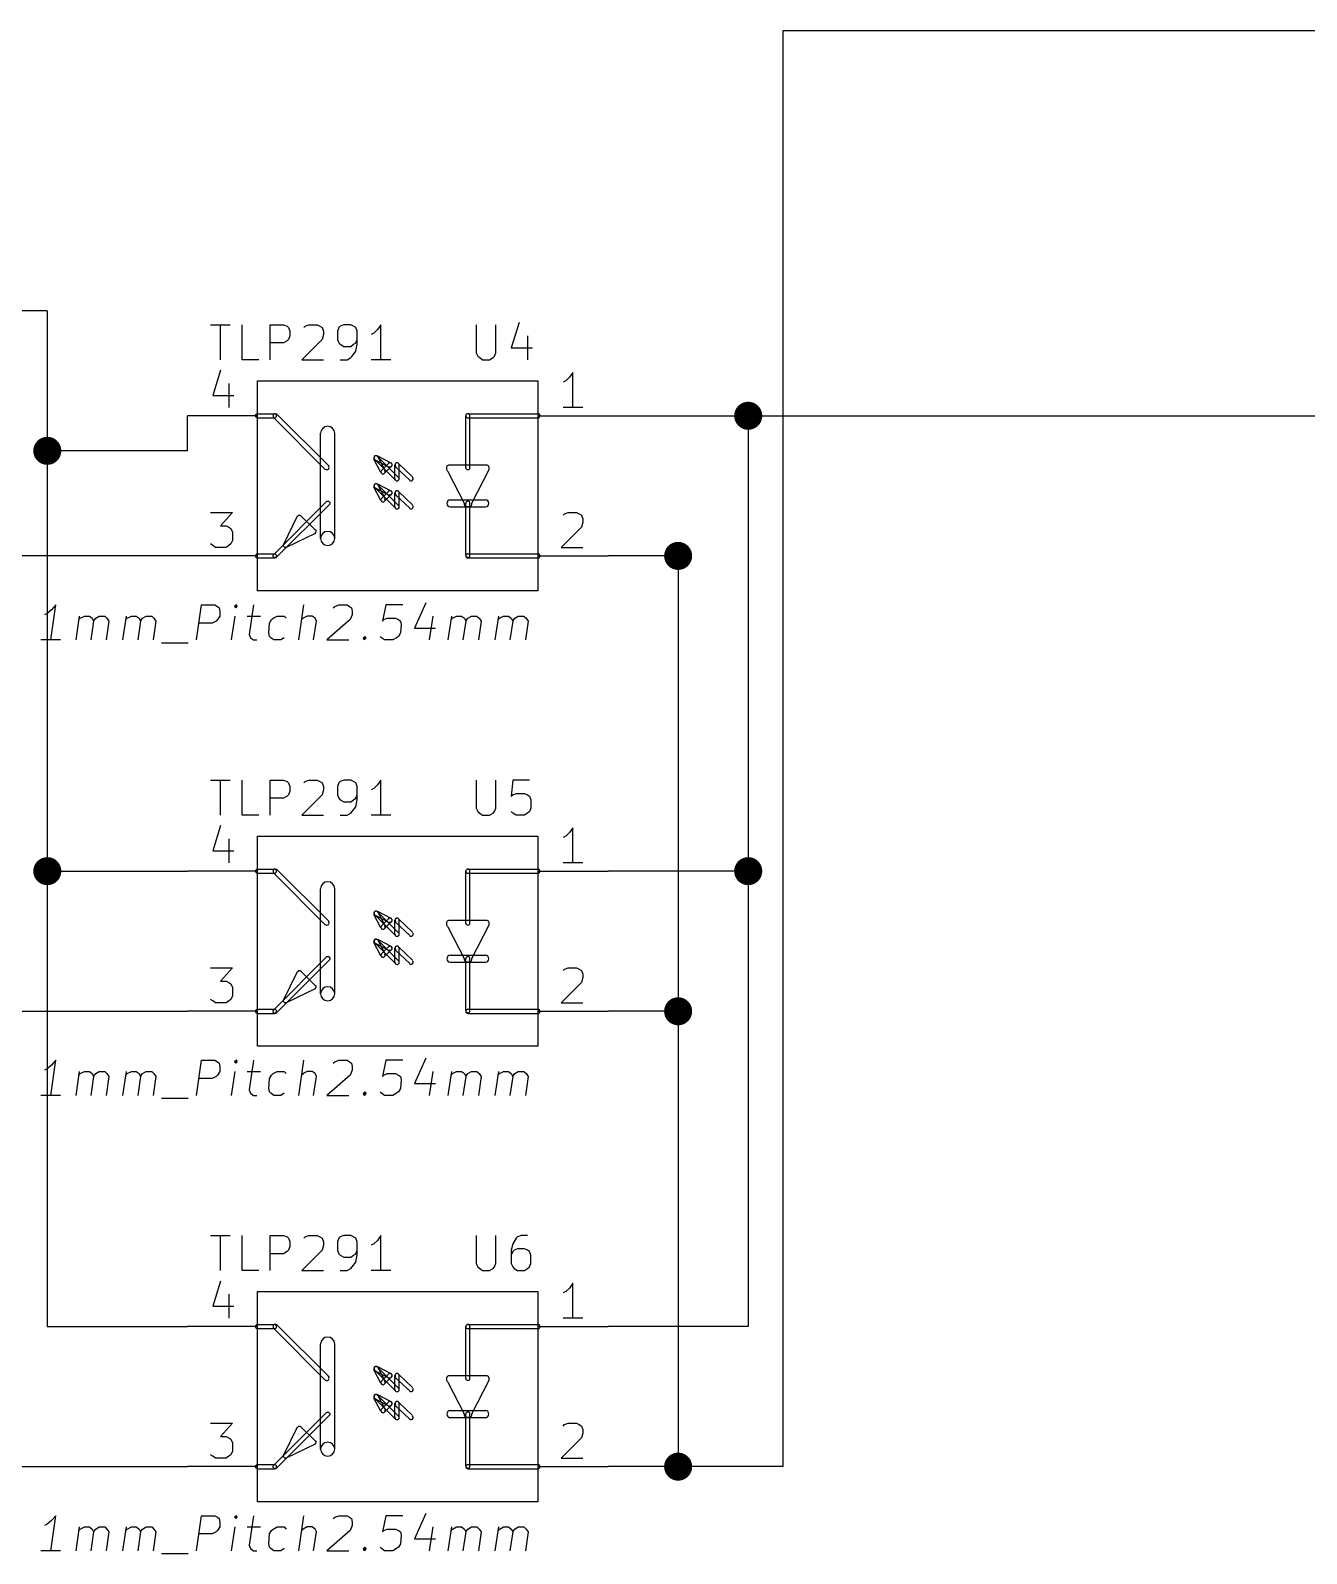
# Model space of a CAD drawing. Extents: x 10 to 287, y -200 to -10.
# Drawn here: x 102.3 to 148.5, y -144.1 to -88.9 of the extents above; entities that cross this region are included whole.
import ezdxf

# ---------------------------------------------------------------- set-up
doc = ezdxf.new("R2010")
doc.units = 0
doc.header["$MEASUREMENT"] = 0

msp = doc.modelspace()

# ---------------------------------------------------------------- linework, layer by layer
at = {"layer": 'Cyan 2'}
for p, q in [((108.788, -99.568), (109.499, -99.568)), ((109.144, -100.838), (109.144, -99.568)), ((109.931, -100.838), (109.931, -99.568)), ((110.947, -100.838), (110.947, -99.568)), ((110.947, -99.568), (111.43, -99.568)), ((111.43, -99.568), (111.557, -99.6188)), ((111.557, -99.6188), (111.608, -99.6696)), ((111.608, -99.6696), (111.658, -99.7966)), ((111.658, -99.7966), (111.658, -99.9744)), ((112.166, -99.6696), (112.217, -99.6188)), ((112.217, -99.6188), (112.344, -99.568)), ((112.344, -99.568), (112.649, -99.568)), ((112.649, -99.568), (112.751, -99.6188)), ((112.751, -99.6188), (112.827, -99.6696)), ((112.827, -99.6696), (112.878, -99.7966)), ((112.878, -99.9236), (112.827, -100.101)), ((112.878, -99.7966), (112.878, -99.9236)), ((113.436, -99.6696), (113.386, -99.7966)), ((113.386, -99.7966), (113.386, -100.101)), ((113.487, -99.6188), (113.436, -99.6696)), ((113.614, -99.568), (113.487, -99.6188)), ((113.868, -99.568), (113.614, -99.568)), ((113.97, -99.6188), (113.868, -99.568)), ((114.046, -99.6696), (113.97, -99.6188)), ((114.097, -99.7966), (114.046, -99.6696)), ((114.097, -100.279), (114.097, -99.7966)), ((114.706, -99.8728), (114.605, -99.9236)), ((114.833, -99.7458), (114.706, -99.8728)), ((114.96, -99.568), (114.833, -99.7458)), ((114.96, -100.838), (114.96, -99.568)), ((118.415, -99.568), (118.415, -100.584)), ((119.126, -100.584), (119.126, -99.568)), ((119.964, -99.4918), (119.685, -100.406)), ((111.43, -100.228), (110.947, -100.228)), ((111.557, -100.152), (111.43, -100.228)), ((111.608, -100.101), (111.557, -100.152)), ((111.658, -99.9744), (111.608, -100.101)), ((112.827, -100.101), (112.09, -100.838)), ((113.386, -100.101), (113.436, -100.228)), ((113.436, -100.228), (113.487, -100.279)), ((113.487, -100.279), (113.614, -100.355)), ((113.614, -100.355), (113.868, -100.355)), ((113.868, -100.355), (113.97, -100.279)), ((113.97, -100.279), (114.046, -100.228)), ((114.046, -100.228), (114.097, -100.101)), ((114.046, -100.533), (114.097, -100.279)), ((119.685, -100.406), (120.447, -100.406)), ((120.269, -99.9744), (120.269, -100.838)), ((110.541, -100.838), (109.931, -100.838)), ((112.09, -100.838), (112.878, -100.838)), ((113.487, -100.838), (113.741, -100.838)), ((113.741, -100.838), (113.868, -100.762)), ((113.868, -100.762), (113.919, -100.711)), ((113.919, -100.711), (114.046, -100.533)), ((115.316, -100.838), (114.605, -100.838)), ((118.415, -100.584), (118.466, -100.711)), ((118.466, -100.711), (118.542, -100.762)), ((118.542, -100.762), (118.643, -100.838)), ((118.643, -100.838), (118.897, -100.838)), ((118.897, -100.838), (119.024, -100.762)), ((119.024, -100.762), (119.075, -100.711)), ((119.075, -100.711), (119.126, -100.584)), ((108.788, -116.078), (109.499, -116.078)), ((109.144, -117.348), (109.144, -116.078)), ((109.931, -117.348), (109.931, -116.078)), ((110.947, -117.348), (110.947, -116.078)), ((110.947, -116.078), (111.43, -116.078)), ((111.43, -116.078), (111.557, -116.129)), ((111.557, -116.129), (111.608, -116.18)), ((111.608, -116.18), (111.658, -116.307)), ((111.658, -116.484), (111.608, -116.611)), ((111.658, -116.307), (111.658, -116.484)), ((112.166, -116.18), (112.217, -116.129)), ((112.217, -116.129), (112.344, -116.078)), ((112.344, -116.078), (112.649, -116.078)), ((112.649, -116.078), (112.751, -116.129)), ((112.751, -116.129), (112.827, -116.18)), ((112.827, -116.18), (112.878, -116.307)), ((112.878, -116.434), (112.827, -116.611)), ((112.878, -116.307), (112.878, -116.434)), ((113.436, -116.18), (113.386, -116.307)), ((113.386, -116.307), (113.386, -116.611)), ((113.487, -116.129), (113.436, -116.18)), ((113.614, -116.078), (113.487, -116.129)), ((113.868, -116.078), (113.614, -116.078)), ((113.97, -116.129), (113.868, -116.078)), ((114.046, -116.18), (113.97, -116.129)), ((114.097, -116.307), (114.046, -116.18)), ((114.097, -116.789), (114.097, -116.307)), ((114.706, -116.383), (114.605, -116.434)), ((114.833, -116.256), (114.706, -116.383)), ((114.96, -116.078), (114.833, -116.256)), ((114.96, -117.348), (114.96, -116.078)), ((118.415, -116.078), (118.415, -117.094)), ((119.126, -117.094), (119.126, -116.078)), ((119.736, -116.078), (119.685, -116.662)), ((120.345, -116.078), (119.736, -116.078)), ((111.43, -116.738), (110.947, -116.738)), ((111.557, -116.662), (111.43, -116.738)), ((111.608, -116.611), (111.557, -116.662)), ((112.827, -116.611), (112.09, -117.348)), ((113.386, -116.611), (113.436, -116.738)), ((113.436, -116.738), (113.487, -116.789)), ((113.487, -116.789), (113.614, -116.865)), ((113.614, -116.865), (113.868, -116.865)), ((113.868, -116.865), (113.97, -116.789)), ((113.919, -117.221), (114.046, -117.043)), ((113.97, -116.789), (114.046, -116.738)), ((114.046, -116.738), (114.097, -116.611)), ((114.046, -117.043), (114.097, -116.789)), ((119.685, -116.662), (119.736, -116.611)), ((119.736, -116.611), (119.863, -116.561)), ((119.863, -116.561), (120.167, -116.561)), ((120.167, -116.561), (120.269, -116.611)), ((120.269, -116.611), (120.345, -116.662)), ((120.345, -116.662), (120.396, -116.789)), ((120.396, -116.789), (120.396, -117.094)), ((110.541, -117.348), (109.931, -117.348)), ((112.09, -117.348), (112.878, -117.348)), ((113.487, -117.348), (113.741, -117.348)), ((113.741, -117.348), (113.868, -117.272)), ((113.868, -117.272), (113.919, -117.221)), ((115.316, -117.348), (114.605, -117.348)), ((118.415, -117.094), (118.466, -117.221)), ((118.466, -117.221), (118.542, -117.272)), ((118.542, -117.272), (118.643, -117.348)), ((118.643, -117.348), (118.897, -117.348)), ((118.897, -117.348), (119.024, -117.272)), ((119.024, -117.272), (119.075, -117.221)), ((119.075, -117.221), (119.126, -117.094)), ((119.736, -117.272), (119.685, -117.221)), ((119.863, -117.348), (119.736, -117.272)), ((120.167, -117.348), (119.863, -117.348)), ((120.269, -117.272), (120.167, -117.348)), ((120.345, -117.221), (120.269, -117.272)), ((120.396, -117.094), (120.345, -117.221)), ((108.788, -132.588), (109.499, -132.588)), ((109.144, -133.858), (109.144, -132.588)), ((109.931, -133.858), (109.931, -132.588)), ((110.947, -133.858), (110.947, -132.588)), ((110.947, -132.588), (111.43, -132.588)), ((111.43, -132.588), (111.557, -132.639)), ((111.557, -132.639), (111.608, -132.69)), ((111.608, -132.69), (111.658, -132.817)), ((111.658, -132.994), (111.608, -133.121)), ((111.658, -132.817), (111.658, -132.994)), ((112.166, -132.69), (112.217, -132.639)), ((112.217, -132.639), (112.344, -132.588)), ((112.344, -132.588), (112.649, -132.588)), ((112.649, -132.588), (112.751, -132.639)), ((112.751, -132.639), (112.827, -132.69)), ((112.827, -132.69), (112.878, -132.817)), ((112.878, -132.944), (112.827, -133.121)), ((112.878, -132.817), (112.878, -132.944)), ((113.436, -132.69), (113.386, -132.817)), ((113.386, -132.817), (113.386, -133.121)), ((113.487, -132.639), (113.436, -132.69)), ((113.614, -132.588), (113.487, -132.639)), ((113.868, -132.588), (113.614, -132.588)), ((113.97, -132.639), (113.868, -132.588)), ((114.046, -132.69), (113.97, -132.639)), ((114.097, -132.817), (114.046, -132.69)), ((114.097, -133.299), (114.097, -132.817)), ((114.706, -132.893), (114.605, -132.944)), ((114.833, -132.766), (114.706, -132.893)), ((114.96, -132.588), (114.833, -132.766)), ((114.96, -133.858), (114.96, -132.588)), ((118.415, -132.588), (118.415, -133.604)), ((119.126, -133.604), (119.126, -132.588)), ((119.736, -132.893), (119.685, -133.121)), ((119.863, -132.69), (119.736, -132.893)), ((119.913, -133.071), (119.786, -133.121)), ((119.913, -132.639), (119.863, -132.69)), ((120.04, -132.588), (119.913, -132.639)), ((120.167, -133.071), (119.913, -133.071)), ((120.269, -132.588), (120.04, -132.588)), ((120.269, -133.121), (120.167, -133.071)), ((111.43, -133.248), (110.947, -133.248)), ((111.557, -133.172), (111.43, -133.248)), ((111.608, -133.121), (111.557, -133.172)), ((112.827, -133.121), (112.09, -133.858)), ((113.386, -133.121), (113.436, -133.248)), ((113.436, -133.248), (113.487, -133.299)), ((113.487, -133.299), (113.614, -133.375)), ((113.614, -133.375), (113.868, -133.375)), ((113.868, -133.375), (113.97, -133.299)), ((113.919, -133.731), (114.046, -133.553)), ((113.97, -133.299), (114.046, -133.248)), ((114.046, -133.248), (114.097, -133.121)), ((114.046, -133.553), (114.097, -133.299)), ((118.415, -133.604), (118.466, -133.731)), ((119.075, -133.731), (119.126, -133.604)), ((119.685, -133.121), (119.685, -133.604)), ((119.736, -133.172), (119.685, -133.299)), ((119.685, -133.604), (119.736, -133.731)), ((119.786, -133.121), (119.736, -133.172)), ((120.345, -133.172), (120.269, -133.121)), ((120.396, -133.299), (120.345, -133.172)), ((120.345, -133.731), (120.396, -133.604)), ((120.396, -133.604), (120.396, -133.299)), ((110.541, -133.858), (109.931, -133.858)), ((112.09, -133.858), (112.878, -133.858)), ((113.487, -133.858), (113.741, -133.858)), ((113.741, -133.858), (113.868, -133.782)), ((113.868, -133.782), (113.919, -133.731)), ((115.316, -133.858), (114.605, -133.858)), ((118.466, -133.731), (118.542, -133.782)), ((118.542, -133.782), (118.643, -133.858)), ((118.643, -133.858), (118.897, -133.858)), ((118.897, -133.858), (119.024, -133.782)), ((119.024, -133.782), (119.075, -133.731)), ((119.736, -133.731), (119.786, -133.782)), ((119.786, -133.782), (119.913, -133.858)), ((119.913, -133.858), (120.167, -133.858)), ((120.167, -133.858), (120.269, -133.782)), ((120.269, -133.782), (120.345, -133.731))]:
    msp.add_line(p, q, dxfattribs=at)
at = {"layer": 'Green 2'}
for p, q in [((129.54, -140.97), (129.54, -88.9)), ((129.54, -88.9), (176.53, -88.9)), ((102.87, -99.06), (99.06, -99.06)), ((102.87, -99.06), (102.87, -135.89)), ((107.95, -104.14), (107.95, -102.87)), ((123.19, -102.87), (187.96, -102.87)), ((128.27, -102.87), (128.27, -135.89)), ((107.95, -104.14), (102.87, -104.14)), ((107.95, -107.95), (46.99, -107.95)), ((125.73, -107.95), (123.19, -107.95)), ((125.73, -107.95), (125.73, -140.97)), ((102.87, -119.38), (107.95, -119.38)), ((128.27, -119.38), (123.19, -119.38)), ((78.74, -124.46), (107.95, -124.46)), ((125.73, -124.46), (123.19, -124.46)), ((102.87, -135.89), (107.95, -135.89)), ((128.27, -135.89), (123.19, -135.89)), ((78.74, -140.97), (107.95, -140.97)), ((129.54, -140.97), (123.19, -140.97))]:
    msp.add_line(p, q, dxfattribs=at)
at = {"layer": 'Green 2', "const_width": 0.508}
for points in [[(128.016, -102.87, 1), (128.524, -102.87, 1)], [(102.616, -104.14, 1), (103.124, -104.14, 1)], [(125.476, -107.95, 1), (125.984, -107.95, 1)], [(102.616, -119.38, 1), (103.124, -119.38, 1)], [(128.016, -119.38, 1), (128.524, -119.38, 1)], [(125.476, -124.46, 1), (125.984, -124.46, 1)], [(125.476, -140.97, 1), (125.984, -140.97, 1)]]:
    msp.add_lwpolyline(points, format="xyb", close=True, dxfattribs=at)
at = {"layer": 'L.Yellow'}
for p, q in [((110.49, -109.22), (110.49, -101.6)), ((110.49, -101.6), (120.65, -101.6)), ((120.65, -101.6), (120.65, -109.22)), ((120.65, -109.22), (110.49, -109.22)), ((110.49, -125.73), (110.49, -118.11)), ((110.49, -118.11), (120.65, -118.11)), ((120.65, -118.11), (120.65, -125.73)), ((120.65, -125.73), (110.49, -125.73)), ((110.49, -142.24), (110.49, -134.62)), ((110.49, -134.62), (120.65, -134.62)), ((120.65, -134.62), (120.65, -142.24)), ((120.65, -142.24), (110.49, -142.24))]:
    msp.add_line(p, q, dxfattribs=at)
at = {"layer": 'Magenta 2'}
for p, q in [((102.997, -110.998), (103.175, -109.728)), ((103.175, -109.728), (103.022, -109.906)), ((108.28, -110.998), (108.458, -109.728)), ((108.458, -109.728), (108.941, -109.728)), ((108.941, -109.728), (109.042, -109.779)), ((109.042, -109.779), (109.093, -109.83)), ((109.093, -109.83), (109.118, -109.957)), ((109.728, -109.728), (109.652, -109.779)), ((109.652, -109.779), (109.703, -109.83)), ((109.728, -109.728), (109.703, -109.83)), ((109.703, -109.83), (109.753, -109.779)), ((109.753, -109.779), (109.728, -109.728)), ((110.338, -109.728), (110.185, -110.795)), ((111.989, -110.998), (112.166, -109.728)), ((113.233, -109.83), (113.284, -109.779)), ((113.284, -109.779), (113.436, -109.728)), ((113.436, -109.728), (113.741, -109.728)), ((113.741, -109.728), (113.817, -109.779)), ((113.817, -109.779), (113.894, -109.83)), ((113.894, -109.83), (113.919, -109.957)), ((115.138, -109.728), (115.011, -110.312)), ((115.748, -109.728), (115.138, -109.728)), ((116.586, -109.652), (116.18, -110.566)), ((102.87, -110.033), (102.768, -110.084)), ((103.022, -109.906), (102.87, -110.033)), ((103.911, -110.998), (104.038, -110.134)), ((104.013, -110.261), (104.064, -110.211)), ((104.064, -110.211), (104.216, -110.134)), ((104.216, -110.134), (104.394, -110.134)), ((104.394, -110.134), (104.496, -110.211)), ((104.546, -110.312), (104.445, -110.998)), ((104.496, -110.211), (104.546, -110.312)), ((104.546, -110.312), (104.623, -110.211)), ((104.623, -110.211), (104.75, -110.134)), ((104.75, -110.134), (104.953, -110.134)), ((104.953, -110.134), (105.029, -110.211)), ((105.105, -110.312), (105.004, -110.998)), ((105.029, -110.211), (105.105, -110.312)), ((105.613, -110.998), (105.74, -110.134)), ((105.715, -110.261), (105.766, -110.211)), ((105.766, -110.211), (105.918, -110.134)), ((105.918, -110.134), (106.096, -110.134)), ((106.096, -110.134), (106.197, -110.211)), ((106.248, -110.312), (106.147, -110.998)), ((106.197, -110.211), (106.248, -110.312)), ((106.248, -110.312), (106.324, -110.211)), ((106.324, -110.211), (106.451, -110.134)), ((106.451, -110.134), (106.655, -110.134)), ((106.655, -110.134), (106.731, -110.211)), ((106.807, -110.312), (106.705, -110.998)), ((106.731, -110.211), (106.807, -110.312)), ((108.839, -110.388), (108.356, -110.388)), ((108.991, -110.312), (108.839, -110.388)), ((109.042, -110.261), (108.991, -110.312)), ((109.118, -110.134), (109.042, -110.261)), ((109.118, -109.957), (109.118, -110.134)), ((109.55, -110.998), (109.677, -110.134)), ((110.109, -110.134), (110.592, -110.134)), ((110.896, -110.744), (110.922, -110.388)), ((110.922, -110.388), (110.998, -110.261)), ((110.998, -110.261), (111.049, -110.211)), ((111.049, -110.211), (111.201, -110.134)), ((111.201, -110.134), (111.455, -110.134)), ((111.455, -110.134), (111.531, -110.211)), ((112.141, -110.211), (112.09, -110.261)), ((112.293, -110.134), (112.141, -110.211)), ((112.471, -110.134), (112.293, -110.134)), ((112.573, -110.211), (112.471, -110.134)), ((112.522, -110.998), (112.624, -110.312)), ((112.624, -110.312), (112.573, -110.211)), ((113.843, -110.261), (113.005, -110.998)), ((113.919, -110.084), (113.843, -110.261)), ((113.919, -109.957), (113.919, -110.084)), ((115.011, -110.312), (115.062, -110.261)), ((115.062, -110.261), (115.189, -110.211)), ((115.189, -110.211), (115.494, -110.211)), ((115.494, -110.211), (115.595, -110.261)), ((115.595, -110.261), (115.672, -110.312)), ((115.672, -110.312), (115.697, -110.439)), ((115.697, -110.439), (115.672, -110.744)), ((116.84, -110.134), (116.713, -110.998)), ((117.399, -110.998), (117.526, -110.134)), ((117.5, -110.261), (117.551, -110.211)), ((117.551, -110.211), (117.704, -110.134)), ((117.704, -110.134), (117.881, -110.134)), ((117.881, -110.134), (117.983, -110.211)), ((118.034, -110.312), (117.932, -110.998)), ((117.983, -110.211), (118.034, -110.312)), ((118.034, -110.312), (118.11, -110.211)), ((118.11, -110.211), (118.237, -110.134)), ((118.237, -110.134), (118.44, -110.134)), ((118.44, -110.134), (118.516, -110.211)), ((118.593, -110.312), (118.491, -110.998)), ((118.516, -110.211), (118.593, -110.312)), ((119.101, -110.998), (119.228, -110.134)), ((119.202, -110.261), (119.253, -110.211)), ((119.253, -110.211), (119.405, -110.134)), ((119.405, -110.134), (119.583, -110.134)), ((119.583, -110.134), (119.685, -110.211)), ((119.736, -110.312), (119.634, -110.998)), ((119.685, -110.211), (119.736, -110.312)), ((119.736, -110.312), (119.812, -110.211)), ((119.812, -110.211), (119.939, -110.134)), ((119.939, -110.134), (120.142, -110.134)), ((120.142, -110.134), (120.218, -110.211)), ((120.294, -110.312), (120.193, -110.998)), ((120.218, -110.211), (120.294, -110.312)), ((110.185, -110.795), (110.236, -110.922)), ((110.236, -110.922), (110.338, -110.998)), ((110.922, -110.871), (110.896, -110.744)), ((110.973, -110.922), (110.922, -110.871)), ((111.074, -110.998), (110.973, -110.922)), ((111.455, -110.922), (111.328, -110.998)), ((114.325, -110.922), (114.376, -110.871)), ((114.351, -110.998), (114.325, -110.922)), ((114.376, -110.871), (114.351, -110.998)), ((114.427, -110.922), (114.351, -110.998)), ((114.376, -110.871), (114.427, -110.922)), ((114.986, -110.922), (114.935, -110.871)), ((115.087, -110.998), (114.986, -110.922)), ((115.519, -110.922), (115.392, -110.998)), ((115.595, -110.871), (115.519, -110.922)), ((115.672, -110.744), (115.595, -110.871)), ((116.18, -110.566), (116.942, -110.566)), ((103.353, -110.998), (102.641, -110.998)), ((107.01, -111.1), (107.975, -111.1)), ((110.338, -110.998), (110.465, -110.998)), ((111.328, -110.998), (111.074, -110.998)), ((113.005, -110.998), (113.792, -110.998)), ((115.392, -110.998), (115.087, -110.998)), ((103.022, -126.416), (102.87, -126.543)), ((102.997, -127.508), (103.175, -126.238)), ((103.175, -126.238), (103.022, -126.416)), ((108.28, -127.508), (108.458, -126.238)), ((108.458, -126.238), (108.941, -126.238)), ((108.941, -126.238), (109.042, -126.289)), ((109.042, -126.289), (109.093, -126.34)), ((109.093, -126.34), (109.118, -126.467)), ((109.728, -126.238), (109.652, -126.289)), ((109.652, -126.289), (109.703, -126.34)), ((109.728, -126.238), (109.703, -126.34)), ((109.703, -126.34), (109.753, -126.289)), ((109.753, -126.289), (109.728, -126.238)), ((110.338, -126.238), (110.185, -127.305)), ((111.989, -127.508), (112.166, -126.238)), ((113.233, -126.34), (113.284, -126.289)), ((113.284, -126.289), (113.436, -126.238)), ((113.436, -126.238), (113.741, -126.238)), ((113.741, -126.238), (113.817, -126.289)), ((113.817, -126.289), (113.894, -126.34)), ((113.894, -126.34), (113.919, -126.467)), ((115.138, -126.238), (115.011, -126.822)), ((115.748, -126.238), (115.138, -126.238)), ((116.586, -126.162), (116.18, -127.076)), ((102.87, -126.543), (102.768, -126.594)), ((103.911, -127.508), (104.038, -126.644)), ((104.013, -126.771), (104.064, -126.721)), ((104.064, -126.721), (104.216, -126.644)), ((104.216, -126.644), (104.394, -126.644)), ((104.394, -126.644), (104.496, -126.721)), ((104.546, -126.822), (104.445, -127.508)), ((104.496, -126.721), (104.546, -126.822)), ((104.546, -126.822), (104.623, -126.721)), ((104.623, -126.721), (104.75, -126.644)), ((104.75, -126.644), (104.953, -126.644)), ((104.953, -126.644), (105.029, -126.721)), ((105.105, -126.822), (105.004, -127.508)), ((105.029, -126.721), (105.105, -126.822)), ((105.613, -127.508), (105.74, -126.644)), ((105.715, -126.771), (105.766, -126.721)), ((105.766, -126.721), (105.918, -126.644)), ((105.918, -126.644), (106.096, -126.644)), ((106.096, -126.644), (106.197, -126.721)), ((106.248, -126.822), (106.147, -127.508)), ((106.197, -126.721), (106.248, -126.822)), ((106.248, -126.822), (106.324, -126.721)), ((106.324, -126.721), (106.451, -126.644)), ((106.451, -126.644), (106.655, -126.644)), ((106.655, -126.644), (106.731, -126.721)), ((106.807, -126.822), (106.705, -127.508)), ((106.731, -126.721), (106.807, -126.822)), ((108.839, -126.898), (108.356, -126.898)), ((108.991, -126.822), (108.839, -126.898)), ((109.042, -126.771), (108.991, -126.822)), ((109.118, -126.644), (109.042, -126.771)), ((109.118, -126.467), (109.118, -126.644)), ((109.55, -127.508), (109.677, -126.644)), ((110.109, -126.644), (110.592, -126.644)), ((110.896, -127.254), (110.922, -126.898)), ((110.922, -126.898), (110.998, -126.771)), ((110.998, -126.771), (111.049, -126.721)), ((111.049, -126.721), (111.201, -126.644)), ((111.201, -126.644), (111.455, -126.644)), ((111.455, -126.644), (111.531, -126.721)), ((112.141, -126.721), (112.09, -126.771)), ((112.293, -126.644), (112.141, -126.721)), ((112.471, -126.644), (112.293, -126.644)), ((112.573, -126.721), (112.471, -126.644)), ((112.522, -127.508), (112.624, -126.822)), ((112.624, -126.822), (112.573, -126.721)), ((113.843, -126.771), (113.005, -127.508)), ((113.919, -126.594), (113.843, -126.771)), ((113.919, -126.467), (113.919, -126.594)), ((115.011, -126.822), (115.062, -126.771)), ((115.062, -126.771), (115.189, -126.721)), ((115.189, -126.721), (115.494, -126.721)), ((115.494, -126.721), (115.595, -126.771)), ((115.595, -126.771), (115.672, -126.822)), ((115.672, -126.822), (115.697, -126.949)), ((115.697, -126.949), (115.672, -127.254)), ((116.84, -126.644), (116.713, -127.508)), ((117.399, -127.508), (117.526, -126.644)), ((117.5, -126.771), (117.551, -126.721)), ((117.551, -126.721), (117.704, -126.644)), ((117.704, -126.644), (117.881, -126.644)), ((117.881, -126.644), (117.983, -126.721)), ((118.034, -126.822), (117.932, -127.508)), ((117.983, -126.721), (118.034, -126.822)), ((118.034, -126.822), (118.11, -126.721)), ((118.11, -126.721), (118.237, -126.644)), ((118.237, -126.644), (118.44, -126.644)), ((118.44, -126.644), (118.516, -126.721)), ((118.593, -126.822), (118.491, -127.508)), ((118.516, -126.721), (118.593, -126.822)), ((119.101, -127.508), (119.228, -126.644)), ((119.202, -126.771), (119.253, -126.721)), ((119.253, -126.721), (119.405, -126.644)), ((119.405, -126.644), (119.583, -126.644)), ((119.583, -126.644), (119.685, -126.721)), ((119.736, -126.822), (119.634, -127.508)), ((119.685, -126.721), (119.736, -126.822)), ((119.736, -126.822), (119.812, -126.721)), ((119.812, -126.721), (119.939, -126.644)), ((119.939, -126.644), (120.142, -126.644)), ((120.142, -126.644), (120.218, -126.721)), ((120.294, -126.822), (120.193, -127.508)), ((120.218, -126.721), (120.294, -126.822)), ((103.353, -127.508), (102.641, -127.508)), ((110.185, -127.305), (110.236, -127.432)), ((110.236, -127.432), (110.338, -127.508)), ((110.338, -127.508), (110.465, -127.508)), ((110.922, -127.381), (110.896, -127.254)), ((110.973, -127.432), (110.922, -127.381)), ((111.074, -127.508), (110.973, -127.432)), ((111.328, -127.508), (111.074, -127.508)), ((111.455, -127.432), (111.328, -127.508)), ((113.005, -127.508), (113.792, -127.508)), ((114.325, -127.432), (114.376, -127.381)), ((114.351, -127.508), (114.325, -127.432)), ((114.376, -127.381), (114.351, -127.508)), ((114.427, -127.432), (114.351, -127.508)), ((114.376, -127.381), (114.427, -127.432)), ((114.986, -127.432), (114.935, -127.381)), ((115.087, -127.508), (114.986, -127.432)), ((115.392, -127.508), (115.087, -127.508)), ((115.519, -127.432), (115.392, -127.508)), ((115.595, -127.381), (115.519, -127.432)), ((115.672, -127.254), (115.595, -127.381)), ((116.18, -127.076), (116.942, -127.076)), ((107.01, -127.61), (107.975, -127.61)), ((103.022, -142.926), (102.87, -143.053)), ((102.997, -144.018), (103.175, -142.748)), ((103.175, -142.748), (103.022, -142.926)), ((108.28, -144.018), (108.458, -142.748)), ((108.458, -142.748), (108.941, -142.748)), ((108.941, -142.748), (109.042, -142.799)), ((109.042, -142.799), (109.093, -142.85)), ((109.093, -142.85), (109.118, -142.977)), ((109.118, -142.977), (109.118, -143.154)), ((109.728, -142.748), (109.652, -142.799)), ((109.652, -142.799), (109.703, -142.85)), ((109.728, -142.748), (109.703, -142.85)), ((109.703, -142.85), (109.753, -142.799)), ((109.753, -142.799), (109.728, -142.748)), ((110.338, -142.748), (110.185, -143.815)), ((111.989, -144.018), (112.166, -142.748)), ((113.233, -142.85), (113.284, -142.799)), ((113.284, -142.799), (113.436, -142.748)), ((113.436, -142.748), (113.741, -142.748)), ((113.741, -142.748), (113.817, -142.799)), ((113.817, -142.799), (113.894, -142.85)), ((113.894, -142.85), (113.919, -142.977)), ((113.919, -142.977), (113.919, -143.104)), ((115.138, -142.748), (115.011, -143.332)), ((115.748, -142.748), (115.138, -142.748)), ((116.586, -142.672), (116.18, -143.586)), ((102.87, -143.053), (102.768, -143.104)), ((103.911, -144.018), (104.038, -143.154)), ((104.013, -143.281), (104.064, -143.231)), ((104.064, -143.231), (104.216, -143.154)), ((104.216, -143.154), (104.394, -143.154)), ((104.394, -143.154), (104.496, -143.231)), ((104.546, -143.332), (104.445, -144.018)), ((104.496, -143.231), (104.546, -143.332)), ((104.546, -143.332), (104.623, -143.231)), ((104.623, -143.231), (104.75, -143.154)), ((104.75, -143.154), (104.953, -143.154)), ((104.953, -143.154), (105.029, -143.231)), ((105.105, -143.332), (105.004, -144.018)), ((105.029, -143.231), (105.105, -143.332)), ((105.613, -144.018), (105.74, -143.154)), ((105.715, -143.281), (105.766, -143.231)), ((105.766, -143.231), (105.918, -143.154)), ((105.918, -143.154), (106.096, -143.154)), ((106.096, -143.154), (106.197, -143.231)), ((106.248, -143.332), (106.147, -144.018)), ((106.197, -143.231), (106.248, -143.332)), ((106.248, -143.332), (106.324, -143.231)), ((106.324, -143.231), (106.451, -143.154)), ((106.451, -143.154), (106.655, -143.154)), ((106.655, -143.154), (106.731, -143.231)), ((106.807, -143.332), (106.705, -144.018)), ((106.731, -143.231), (106.807, -143.332)), ((108.839, -143.408), (108.356, -143.408)), ((108.991, -143.332), (108.839, -143.408)), ((109.042, -143.281), (108.991, -143.332)), ((109.118, -143.154), (109.042, -143.281)), ((109.55, -144.018), (109.677, -143.154)), ((110.109, -143.154), (110.592, -143.154)), ((110.896, -143.764), (110.922, -143.408)), ((110.922, -143.408), (110.998, -143.281)), ((110.998, -143.281), (111.049, -143.231)), ((111.049, -143.231), (111.201, -143.154)), ((111.201, -143.154), (111.455, -143.154)), ((111.455, -143.154), (111.531, -143.231)), ((112.141, -143.231), (112.09, -143.281)), ((112.293, -143.154), (112.141, -143.231)), ((112.471, -143.154), (112.293, -143.154)), ((112.573, -143.231), (112.471, -143.154)), ((112.522, -144.018), (112.624, -143.332)), ((112.624, -143.332), (112.573, -143.231)), ((113.843, -143.281), (113.005, -144.018)), ((113.919, -143.104), (113.843, -143.281)), ((115.011, -143.332), (115.062, -143.281)), ((115.062, -143.281), (115.189, -143.231)), ((115.189, -143.231), (115.494, -143.231)), ((115.494, -143.231), (115.595, -143.281)), ((115.595, -143.281), (115.672, -143.332)), ((115.672, -143.332), (115.697, -143.459)), ((115.697, -143.459), (115.672, -143.764)), ((116.84, -143.154), (116.713, -144.018)), ((117.399, -144.018), (117.526, -143.154)), ((117.5, -143.281), (117.551, -143.231)), ((117.551, -143.231), (117.704, -143.154)), ((117.704, -143.154), (117.881, -143.154)), ((117.881, -143.154), (117.983, -143.231)), ((118.034, -143.332), (117.932, -144.018)), ((117.983, -143.231), (118.034, -143.332)), ((118.034, -143.332), (118.11, -143.231)), ((118.11, -143.231), (118.237, -143.154)), ((118.237, -143.154), (118.44, -143.154)), ((118.44, -143.154), (118.516, -143.231)), ((118.593, -143.332), (118.491, -144.018)), ((118.516, -143.231), (118.593, -143.332)), ((119.101, -144.018), (119.228, -143.154)), ((119.202, -143.281), (119.253, -143.231)), ((119.253, -143.231), (119.405, -143.154)), ((119.405, -143.154), (119.583, -143.154)), ((119.583, -143.154), (119.685, -143.231)), ((119.736, -143.332), (119.634, -144.018)), ((119.685, -143.231), (119.736, -143.332)), ((119.736, -143.332), (119.812, -143.231)), ((119.812, -143.231), (119.939, -143.154)), ((119.939, -143.154), (120.142, -143.154)), ((120.142, -143.154), (120.218, -143.231)), ((120.294, -143.332), (120.193, -144.018)), ((120.218, -143.231), (120.294, -143.332)), ((103.353, -144.018), (102.641, -144.018)), ((107.01, -144.12), (107.975, -144.12)), ((110.185, -143.815), (110.236, -143.942)), ((110.236, -143.942), (110.338, -144.018)), ((110.338, -144.018), (110.465, -144.018)), ((110.922, -143.891), (110.896, -143.764)), ((110.973, -143.942), (110.922, -143.891)), ((111.074, -144.018), (110.973, -143.942)), ((111.328, -144.018), (111.074, -144.018)), ((111.455, -143.942), (111.328, -144.018)), ((113.005, -144.018), (113.792, -144.018)), ((114.325, -143.942), (114.376, -143.891)), ((114.351, -144.018), (114.325, -143.942)), ((114.376, -143.891), (114.351, -144.018)), ((114.427, -143.942), (114.351, -144.018)), ((114.376, -143.891), (114.427, -143.942)), ((114.986, -143.942), (114.935, -143.891)), ((115.087, -144.018), (114.986, -143.942)), ((115.392, -144.018), (115.087, -144.018)), ((115.519, -143.942), (115.392, -144.018)), ((115.595, -143.891), (115.519, -143.942)), ((115.672, -143.764), (115.595, -143.891)), ((116.18, -143.586), (116.942, -143.586))]:
    msp.add_line(p, q, dxfattribs=at)
at = {"layer": 'Red 2'}
for p, q in [((109.144, -101.219), (108.864, -102.133)), ((110.49, -109.22), (110.49, -101.6)), ((110.49, -101.6), (120.65, -101.6)), ((120.65, -101.6), (120.65, -109.22)), ((121.666, -101.6), (121.564, -101.651)), ((121.793, -101.473), (121.666, -101.6)), ((121.92, -101.295), (121.793, -101.473)), ((121.92, -102.565), (121.92, -101.295)), ((108.864, -102.133), (109.626, -102.133)), ((109.449, -101.702), (109.449, -102.565)), ((122.276, -102.565), (121.564, -102.565)), ((110.49, -102.87), (107.95, -102.87)), ((110.49, -102.794), (111.1, -102.794)), ((110.49, -102.946), (111.1, -102.946)), ((112.954, -104.826), (111.049, -102.921)), ((113.081, -104.699), (111.176, -102.794)), ((118.034, -104.75), (118.034, -102.87)), ((118.11, -102.794), (120.65, -102.794)), ((118.11, -102.946), (120.65, -102.946)), ((118.186, -104.75), (118.186, -102.87)), ((120.65, -102.87), (123.19, -102.87)), ((112.776, -107.315), (112.776, -103.505)), ((113.284, -107.315), (113.284, -103.505)), ((114.833, -104.318), (115.316, -104.572)), ((115.595, -105.105), (114.833, -104.343)), ((114.96, -104.927), (114.706, -104.445)), ((115.494, -105.207), (114.732, -104.445)), ((114.757, -104.47), (115.24, -104.724)), ((115.113, -104.851), (114.859, -104.369)), ((115.24, -104.597), (114.986, -104.851)), ((115.341, -104.699), (115.087, -104.953)), ((115.468, -105.156), (115.468, -104.648)), ((116.002, -105.207), (115.494, -104.724)), ((116.103, -105.08), (115.595, -104.597)), ((115.621, -105.156), (115.621, -104.648)), ((117.348, -104.724), (117.373, -104.673)), ((117.348, -104.826), (117.348, -104.724)), ((117.373, -104.877), (117.348, -104.826)), ((117.373, -104.673), (117.424, -104.648)), ((117.399, -104.902), (117.373, -104.877)), ((117.983, -106.045), (117.399, -104.902)), ((117.424, -104.648), (118.796, -104.648)), ((118.872, -104.826), (118.237, -106.045)), ((118.796, -104.648), (118.847, -104.673)), ((118.847, -104.673), (118.872, -104.724)), ((118.872, -104.724), (118.872, -104.826)), ((114.96, -105.943), (114.706, -105.461)), ((115.494, -106.223), (114.732, -105.461)), ((114.833, -105.334), (115.316, -105.588)), ((115.595, -106.121), (114.833, -105.359)), ((115.113, -105.867), (114.859, -105.385)), ((111.049, -107.925), (113.005, -105.969)), ((113.005, -105.969), (113.055, -105.969)), ((113.055, -105.969), (113.106, -106.02)), ((113.106, -106.02), (113.106, -106.07)), ((114.757, -105.486), (115.24, -105.74)), ((115.24, -105.613), (114.986, -105.867)), ((115.341, -105.715), (115.087, -105.969)), ((115.468, -106.172), (115.468, -105.664)), ((116.002, -106.223), (115.494, -105.74)), ((116.103, -106.096), (115.595, -105.613)), ((115.621, -106.172), (115.621, -105.664)), ((117.475, -105.918), (118.745, -105.918)), ((108.788, -106.375), (109.576, -106.375)), ((109.576, -106.375), (109.144, -106.858)), ((113.106, -106.07), (111.15, -108.026)), ((111.43, -107.544), (111.938, -106.502)), ((111.938, -106.502), (111.963, -106.502)), ((111.963, -106.502), (111.989, -106.477)), ((111.989, -106.477), (112.039, -106.477)), ((112.039, -106.477), (112.573, -107.01)), ((117.475, -106.172), (118.745, -106.172)), ((117.983, -106.096), (117.983, -106.045)), ((118.008, -106.147), (117.983, -106.096)), ((118.059, -106.172), (118.008, -106.147)), ((118.034, -107.925), (118.034, -106.045)), ((118.161, -106.172), (118.059, -106.172)), ((118.212, -106.147), (118.161, -106.172)), ((118.186, -107.925), (118.186, -106.045)), ((118.237, -106.096), (118.212, -106.147)), ((118.237, -106.045), (118.237, -106.096)), ((121.564, -106.477), (121.615, -106.426)), ((121.615, -106.426), (121.742, -106.375)), ((121.742, -106.375), (122.047, -106.375)), ((122.047, -106.375), (122.149, -106.426)), ((122.149, -106.426), (122.225, -106.477)), ((122.225, -106.477), (122.276, -106.604)), ((109.144, -106.858), (109.347, -106.858)), ((109.347, -106.858), (109.449, -106.909)), ((109.449, -106.909), (109.525, -106.959)), ((109.525, -106.959), (109.576, -107.086)), ((109.576, -107.086), (109.576, -107.391)), ((112.573, -107.01), (112.598, -107.01)), ((112.598, -107.086), (112.573, -107.112)), ((112.573, -107.112), (112.573, -107.137)), ((112.598, -107.01), (112.598, -107.086)), ((122.225, -106.909), (121.488, -107.645)), ((122.276, -106.731), (122.225, -106.909)), ((122.276, -106.604), (122.276, -106.731)), ((108.864, -107.569), (108.788, -107.518)), ((108.966, -107.645), (108.864, -107.569)), ((109.347, -107.645), (108.966, -107.645)), ((109.449, -107.569), (109.347, -107.645)), ((109.525, -107.518), (109.449, -107.569)), ((109.576, -107.391), (109.525, -107.518)), ((111.43, -107.594), (111.43, -107.544)), ((111.481, -107.645), (111.43, -107.594)), ((111.531, -107.645), (111.481, -107.645)), ((112.573, -107.137), (111.531, -107.645)), ((121.488, -107.645), (122.276, -107.645)), ((110.49, -107.95), (107.95, -107.95)), ((110.49, -107.874), (111.1, -107.874)), ((110.49, -108.026), (111.1, -108.026)), ((111.049, -107.975), (111.049, -107.925)), ((111.1, -108.026), (111.049, -107.975)), ((111.15, -108.026), (111.1, -108.026)), ((118.11, -107.874), (120.65, -107.874)), ((118.11, -108.026), (120.65, -108.026)), ((120.65, -107.95), (123.19, -107.95)), ((120.65, -109.22), (110.49, -109.22)), ((109.144, -117.729), (108.864, -118.643)), ((110.49, -125.73), (110.49, -118.11)), ((110.49, -118.11), (120.65, -118.11)), ((120.65, -118.11), (120.65, -125.73)), ((121.666, -118.11), (121.564, -118.161)), ((121.793, -117.983), (121.666, -118.11)), ((121.92, -117.805), (121.793, -117.983)), ((121.92, -119.075), (121.92, -117.805)), ((108.864, -118.643), (109.626, -118.643)), ((109.449, -118.212), (109.449, -119.075)), ((122.276, -119.075), (121.564, -119.075)), ((110.49, -119.38), (107.95, -119.38)), ((110.49, -119.304), (111.1, -119.304)), ((110.49, -119.456), (111.1, -119.456)), ((112.954, -121.336), (111.049, -119.431)), ((113.081, -121.209), (111.176, -119.304)), ((118.034, -121.26), (118.034, -119.38)), ((118.11, -119.304), (120.65, -119.304)), ((118.11, -119.456), (120.65, -119.456)), ((118.186, -121.26), (118.186, -119.38)), ((120.65, -119.38), (123.19, -119.38)), ((112.776, -123.825), (112.776, -120.015)), ((113.284, -123.825), (113.284, -120.015)), ((114.833, -120.828), (115.316, -121.082)), ((115.595, -121.615), (114.833, -120.853)), ((115.113, -121.361), (114.859, -120.879)), ((114.96, -121.437), (114.706, -120.955)), ((115.494, -121.717), (114.732, -120.955)), ((114.757, -120.98), (115.24, -121.234)), ((115.24, -121.107), (114.986, -121.361)), ((115.341, -121.209), (115.087, -121.463)), ((115.468, -121.666), (115.468, -121.158)), ((116.002, -121.717), (115.494, -121.234)), ((116.103, -121.59), (115.595, -121.107)), ((115.621, -121.666), (115.621, -121.158)), ((117.348, -121.234), (117.373, -121.183)), ((117.348, -121.336), (117.348, -121.234)), ((117.373, -121.387), (117.348, -121.336)), ((117.373, -121.183), (117.424, -121.158)), ((117.399, -121.412), (117.373, -121.387)), ((117.983, -122.555), (117.399, -121.412)), ((117.424, -121.158), (118.796, -121.158)), ((118.872, -121.336), (118.237, -122.555)), ((118.796, -121.158), (118.847, -121.183)), ((118.847, -121.183), (118.872, -121.234)), ((118.872, -121.234), (118.872, -121.336)), ((114.96, -122.453), (114.706, -121.971)), ((115.494, -122.733), (114.732, -121.971)), ((114.757, -121.996), (115.24, -122.25)), ((114.833, -121.844), (115.316, -122.098)), ((115.595, -122.631), (114.833, -121.869)), ((115.113, -122.377), (114.859, -121.895)), ((111.049, -124.435), (113.005, -122.479)), ((113.106, -122.58), (111.15, -124.536)), ((113.005, -122.479), (113.055, -122.479)), ((113.055, -122.479), (113.106, -122.53)), ((113.106, -122.53), (113.106, -122.58)), ((115.24, -122.123), (114.986, -122.377)), ((115.341, -122.225), (115.087, -122.479)), ((115.468, -122.682), (115.468, -122.174)), ((116.002, -122.733), (115.494, -122.25)), ((116.103, -122.606), (115.595, -122.123)), ((115.621, -122.682), (115.621, -122.174)), ((117.475, -122.428), (118.745, -122.428)), ((117.983, -122.606), (117.983, -122.555)), ((118.034, -124.435), (118.034, -122.555)), ((118.186, -124.435), (118.186, -122.555)), ((118.237, -122.555), (118.237, -122.606)), ((108.788, -122.885), (109.576, -122.885)), ((109.576, -122.885), (109.144, -123.368)), ((111.43, -124.054), (111.938, -123.012)), ((111.938, -123.012), (111.963, -123.012)), ((111.963, -123.012), (111.989, -122.987)), ((111.989, -122.987), (112.039, -122.987)), ((112.039, -122.987), (112.573, -123.52)), ((117.475, -122.682), (118.745, -122.682)), ((118.008, -122.657), (117.983, -122.606)), ((118.059, -122.682), (118.008, -122.657)), ((118.161, -122.682), (118.059, -122.682)), ((118.212, -122.657), (118.161, -122.682)), ((118.237, -122.606), (118.212, -122.657)), ((121.564, -122.987), (121.615, -122.936)), ((121.615, -122.936), (121.742, -122.885)), ((121.742, -122.885), (122.047, -122.885)), ((122.047, -122.885), (122.149, -122.936)), ((122.149, -122.936), (122.225, -122.987)), ((122.225, -122.987), (122.276, -123.114)), ((122.276, -123.114), (122.276, -123.241)), ((109.144, -123.368), (109.347, -123.368)), ((109.347, -123.368), (109.449, -123.419)), ((109.449, -123.419), (109.525, -123.469)), ((109.525, -123.469), (109.576, -123.596)), ((109.576, -123.596), (109.576, -123.901)), ((112.573, -123.647), (111.531, -124.155)), ((112.573, -123.52), (112.598, -123.52)), ((112.598, -123.596), (112.573, -123.622)), ((112.573, -123.622), (112.573, -123.647)), ((112.598, -123.52), (112.598, -123.596)), ((122.225, -123.419), (121.488, -124.155)), ((122.276, -123.241), (122.225, -123.419)), ((108.864, -124.079), (108.788, -124.028)), ((108.966, -124.155), (108.864, -124.079)), ((109.347, -124.155), (108.966, -124.155)), ((109.449, -124.079), (109.347, -124.155)), ((109.525, -124.028), (109.449, -124.079)), ((109.576, -123.901), (109.525, -124.028)), ((111.43, -124.104), (111.43, -124.054)), ((111.481, -124.155), (111.43, -124.104)), ((111.531, -124.155), (111.481, -124.155)), ((121.488, -124.155), (122.276, -124.155)), ((110.49, -124.46), (107.95, -124.46)), ((110.49, -124.384), (111.1, -124.384)), ((110.49, -124.536), (111.1, -124.536)), ((111.049, -124.485), (111.049, -124.435)), ((111.1, -124.536), (111.049, -124.485)), ((111.15, -124.536), (111.1, -124.536)), ((118.11, -124.384), (120.65, -124.384)), ((118.11, -124.536), (120.65, -124.536)), ((120.65, -124.46), (123.19, -124.46)), ((120.65, -125.73), (110.49, -125.73)), ((109.144, -134.239), (108.864, -135.153)), ((109.449, -134.722), (109.449, -135.585)), ((110.49, -142.24), (110.49, -134.62)), ((110.49, -134.62), (120.65, -134.62)), ((120.65, -134.62), (120.65, -142.24)), ((121.666, -134.62), (121.564, -134.671)), ((121.793, -134.493), (121.666, -134.62)), ((121.92, -134.315), (121.793, -134.493)), ((121.92, -135.585), (121.92, -134.315)), ((108.864, -135.153), (109.626, -135.153)), ((110.49, -135.814), (111.1, -135.814)), ((113.081, -137.719), (111.176, -135.814)), ((118.11, -135.814), (120.65, -135.814)), ((122.276, -135.585), (121.564, -135.585)), ((110.49, -135.89), (107.95, -135.89)), ((110.49, -135.966), (111.1, -135.966)), ((112.954, -137.846), (111.049, -135.941)), ((118.034, -137.77), (118.034, -135.89)), ((118.11, -135.966), (120.65, -135.966)), ((118.186, -137.77), (118.186, -135.89)), ((120.65, -135.89), (123.19, -135.89)), ((112.776, -140.335), (112.776, -136.525)), ((113.284, -140.335), (113.284, -136.525)), ((114.96, -137.947), (114.706, -137.465)), ((115.494, -138.227), (114.732, -137.465)), ((114.757, -137.49), (115.24, -137.744)), ((114.833, -137.338), (115.316, -137.592)), ((115.595, -138.125), (114.833, -137.363)), ((115.113, -137.871), (114.859, -137.389)), ((115.24, -137.617), (114.986, -137.871)), ((115.341, -137.719), (115.087, -137.973)), ((115.468, -138.176), (115.468, -137.668)), ((116.002, -138.227), (115.494, -137.744)), ((116.103, -138.1), (115.595, -137.617)), ((115.621, -138.176), (115.621, -137.668)), ((117.348, -137.744), (117.373, -137.693)), ((117.348, -137.846), (117.348, -137.744)), ((117.373, -137.897), (117.348, -137.846)), ((117.373, -137.693), (117.424, -137.668)), ((117.399, -137.922), (117.373, -137.897)), ((117.983, -139.065), (117.399, -137.922)), ((117.424, -137.668), (118.796, -137.668)), ((118.872, -137.846), (118.237, -139.065)), ((118.796, -137.668), (118.847, -137.693)), ((118.847, -137.693), (118.872, -137.744)), ((118.872, -137.744), (118.872, -137.846)), ((114.96, -138.963), (114.706, -138.481)), ((115.494, -139.243), (114.732, -138.481)), ((114.757, -138.506), (115.24, -138.76)), ((114.833, -138.354), (115.316, -138.608)), ((115.595, -139.141), (114.833, -138.379)), ((115.113, -138.887), (114.859, -138.405)), ((111.049, -140.945), (113.005, -138.989)), ((113.106, -139.09), (111.15, -141.046)), ((113.005, -138.989), (113.055, -138.989)), ((113.055, -138.989), (113.106, -139.04)), ((113.106, -139.04), (113.106, -139.09)), ((115.24, -138.633), (114.986, -138.887)), ((115.341, -138.735), (115.087, -138.989)), ((115.468, -139.192), (115.468, -138.684)), ((116.002, -139.243), (115.494, -138.76)), ((116.103, -139.116), (115.595, -138.633)), ((115.621, -139.192), (115.621, -138.684)), ((117.475, -138.938), (118.745, -138.938)), ((117.983, -139.116), (117.983, -139.065)), ((118.008, -139.167), (117.983, -139.116)), ((118.034, -140.945), (118.034, -139.065)), ((118.186, -140.945), (118.186, -139.065)), ((118.237, -139.116), (118.212, -139.167)), ((118.237, -139.065), (118.237, -139.116)), ((108.788, -139.395), (109.576, -139.395)), ((109.576, -139.395), (109.144, -139.878)), ((111.43, -140.564), (111.938, -139.522)), ((111.938, -139.522), (111.963, -139.522)), ((111.963, -139.522), (111.989, -139.497)), ((111.989, -139.497), (112.039, -139.497)), ((112.039, -139.497), (112.573, -140.03)), ((117.475, -139.192), (118.745, -139.192)), ((118.059, -139.192), (118.008, -139.167)), ((118.161, -139.192), (118.059, -139.192)), ((118.212, -139.167), (118.161, -139.192)), ((121.564, -139.497), (121.615, -139.446)), ((121.615, -139.446), (121.742, -139.395)), ((121.742, -139.395), (122.047, -139.395)), ((122.047, -139.395), (122.149, -139.446)), ((122.149, -139.446), (122.225, -139.497)), ((122.225, -139.497), (122.276, -139.624)), ((122.276, -139.624), (122.276, -139.751)), ((109.144, -139.878), (109.347, -139.878)), ((109.347, -139.878), (109.449, -139.929)), ((109.449, -139.929), (109.525, -139.979)), ((109.525, -139.979), (109.576, -140.106)), ((109.576, -140.106), (109.576, -140.411)), ((112.573, -140.157), (111.531, -140.665)), ((112.573, -140.03), (112.598, -140.03)), ((112.598, -140.106), (112.573, -140.132)), ((112.573, -140.132), (112.573, -140.157)), ((112.598, -140.03), (112.598, -140.106)), ((122.225, -139.929), (121.488, -140.665)), ((122.276, -139.751), (122.225, -139.929)), ((108.864, -140.589), (108.788, -140.538)), ((108.966, -140.665), (108.864, -140.589)), ((109.347, -140.665), (108.966, -140.665)), ((109.449, -140.589), (109.347, -140.665)), ((109.525, -140.538), (109.449, -140.589)), ((109.576, -140.411), (109.525, -140.538)), ((111.43, -140.614), (111.43, -140.564)), ((111.481, -140.665), (111.43, -140.614)), ((111.531, -140.665), (111.481, -140.665)), ((121.488, -140.665), (122.276, -140.665)), ((110.49, -140.97), (107.95, -140.97)), ((110.49, -140.894), (111.1, -140.894)), ((110.49, -141.046), (111.1, -141.046)), ((111.049, -140.995), (111.049, -140.945)), ((111.1, -141.046), (111.049, -140.995)), ((111.15, -141.046), (111.1, -141.046)), ((118.11, -140.894), (120.65, -140.894)), ((118.11, -141.046), (120.65, -141.046)), ((120.65, -140.97), (123.19, -140.97)), ((120.65, -142.24), (110.49, -142.24))]:
    msp.add_line(p, q, dxfattribs=at)
for centre, radius, start, end in [((110.49, -102.87), 0.0762, 90, 270), ((111.125, -102.87), 0.0762, 405, 585), ((111.1, -102.87), 0.0762, 270, 450), ((113.03, -103.505), 0.254, 360, 540), ((118.11, -102.87), 0.0762, 90, 270), ((118.11, -102.87), 0.0762, 360, 540), ((120.65, -102.87), 0.0762, 270, 450), ((114.783, -104.394), 0.0762, 405, 585), ((114.783, -104.394), 0.0762, 63.4349, 243.435), ((114.783, -104.394), 0.0762, 386.565, 566.565), ((113.005, -104.75), 0.0762, 225, 405), ((115.037, -104.902), 0.0762, 495, 675), ((115.037, -104.902), 0.0762, 206.565, 386.565), ((115.291, -104.648), 0.0762, 315, 495), ((115.291, -104.648), 0.0762, 243.435, 423.435), ((115.545, -104.648), 0.0762, 406.397, 586.397), ((115.545, -104.648), 0.0762, 360, 540), ((118.11, -104.75), 0.0762, 180, 360), ((114.783, -105.41), 0.0762, 405, 585), ((114.783, -105.41), 0.0762, 63.4349, 243.435), ((114.783, -105.41), 0.0762, 386.565, 566.565), ((115.545, -105.156), 0.0762, 180, 360), ((115.545, -105.156), 0.0762, 225, 405), ((116.053, -105.156), 0.0762, 226.397, 406.397), ((115.037, -105.918), 0.0762, 495, 675), ((115.037, -105.918), 0.0762, 206.565, 386.565), ((115.291, -105.664), 0.0762, 315, 495), ((115.291, -105.664), 0.0762, 243.435, 423.435), ((115.545, -105.664), 0.0762, 406.397, 586.397), ((115.545, -105.664), 0.0762, 360, 540), ((117.475, -106.045), 0.127, 90, 270), ((118.11, -106.045), 0.0762, 360, 540), ((118.745, -106.045), 0.127, 270, 450), ((115.545, -106.172), 0.0762, 180, 360), ((115.545, -106.172), 0.0762, 225, 405), ((116.053, -106.172), 0.0762, 226.397, 406.397), ((113.03, -107.315), 0.254, 0, 180), ((113.03, -107.315), 0.254, 180, 360), ((113.03, -107.315), 0.254, 180, 360), ((110.49, -107.95), 0.0762, 90, 270), ((111.1, -107.95), 0.0762, 270, 450), ((118.11, -107.95), 0.0762, 90, 270), ((118.11, -107.925), 0.0762, 180, 360), ((120.65, -107.95), 0.0762, 270, 450), ((110.49, -119.38), 0.0762, 90, 270), ((111.125, -119.38), 0.0762, 405, 585), ((111.1, -119.38), 0.0762, 270, 450), ((113.03, -120.015), 0.254, 360, 540), ((118.11, -119.38), 0.0762, 90, 270), ((118.11, -119.38), 0.0762, 360, 540), ((120.65, -119.38), 0.0762, 270, 450), ((114.783, -120.904), 0.0762, 405, 585), ((114.783, -120.904), 0.0762, 63.4349, 243.435), ((114.783, -120.904), 0.0762, 386.565, 566.565), ((113.005, -121.26), 0.0762, 225, 405), ((115.037, -121.412), 0.0762, 495, 675), ((115.037, -121.412), 0.0762, 206.565, 386.565), ((115.291, -121.158), 0.0762, 315, 495), ((115.291, -121.158), 0.0762, 243.435, 423.435), ((115.545, -121.158), 0.0762, 406.397, 586.397), ((115.545, -121.158), 0.0762, 360, 540), ((118.11, -121.26), 0.0762, 180, 360), ((114.783, -121.92), 0.0762, 405, 585), ((114.783, -121.92), 0.0762, 63.4349, 243.435), ((114.783, -121.92), 0.0762, 386.565, 566.565), ((115.545, -121.666), 0.0762, 180, 360), ((115.545, -121.666), 0.0762, 225, 405), ((116.053, -121.666), 0.0762, 226.397, 406.397), ((115.037, -122.428), 0.0762, 495, 675), ((115.037, -122.428), 0.0762, 206.565, 386.565), ((115.291, -122.174), 0.0762, 315, 495), ((115.291, -122.174), 0.0762, 243.435, 423.435), ((115.545, -122.174), 0.0762, 406.397, 586.397), ((115.545, -122.174), 0.0762, 360, 540), ((117.475, -122.555), 0.127, 90, 270), ((118.11, -122.555), 0.0762, 360, 540), ((118.745, -122.555), 0.127, 270, 450), ((115.545, -122.682), 0.0762, 180, 360), ((115.545, -122.682), 0.0762, 225, 405), ((116.053, -122.682), 0.0762, 226.397, 406.397), ((113.03, -123.825), 0.254, 0, 180), ((113.03, -123.825), 0.254, 180, 360), ((113.03, -123.825), 0.254, 180, 360), ((110.49, -124.46), 0.0762, 90, 270), ((111.1, -124.46), 0.0762, 270, 450), ((118.11, -124.46), 0.0762, 90, 270), ((118.11, -124.435), 0.0762, 180, 360), ((120.65, -124.46), 0.0762, 270, 450), ((110.49, -135.89), 0.0762, 90, 270), ((111.125, -135.89), 0.0762, 405, 585), ((111.1, -135.89), 0.0762, 270, 450), ((118.11, -135.89), 0.0762, 90, 270), ((118.11, -135.89), 0.0762, 360, 540), ((120.65, -135.89), 0.0762, 270, 450), ((113.03, -136.525), 0.254, 360, 540), ((114.783, -137.414), 0.0762, 405, 585), ((114.783, -137.414), 0.0762, 63.4349, 243.435), ((114.783, -137.414), 0.0762, 386.565, 566.565), ((113.005, -137.77), 0.0762, 225, 405), ((115.037, -137.922), 0.0762, 495, 675), ((115.037, -137.922), 0.0762, 206.565, 386.565), ((115.291, -137.668), 0.0762, 315, 495), ((115.291, -137.668), 0.0762, 243.435, 423.435), ((115.545, -137.668), 0.0762, 406.397, 586.397), ((115.545, -137.668), 0.0762, 360, 540), ((118.11, -137.77), 0.0762, 180, 360), ((114.783, -138.43), 0.0762, 405, 585), ((114.783, -138.43), 0.0762, 63.4349, 243.435), ((114.783, -138.43), 0.0762, 386.565, 566.565), ((115.545, -138.176), 0.0762, 180, 360), ((115.545, -138.176), 0.0762, 225, 405), ((116.053, -138.176), 0.0762, 226.397, 406.397), ((115.037, -138.938), 0.0762, 495, 675), ((115.037, -138.938), 0.0762, 206.565, 386.565), ((115.291, -138.684), 0.0762, 315, 495), ((115.291, -138.684), 0.0762, 243.435, 423.435), ((115.545, -138.684), 0.0762, 406.397, 586.397), ((115.545, -138.684), 0.0762, 360, 540), ((115.545, -139.192), 0.0762, 225, 405), ((116.053, -139.192), 0.0762, 226.397, 406.397), ((117.475, -139.065), 0.127, 90, 270), ((118.11, -139.065), 0.0762, 360, 540), ((118.745, -139.065), 0.127, 270, 450), ((115.545, -139.192), 0.0762, 180, 360), ((113.03, -140.335), 0.254, 0, 180), ((113.03, -140.335), 0.254, 180, 360), ((113.03, -140.335), 0.254, 180, 360), ((110.49, -140.97), 0.0762, 90, 270), ((111.1, -140.97), 0.0762, 270, 450), ((118.11, -140.97), 0.0762, 90, 270), ((118.11, -140.945), 0.0762, 180, 360), ((120.65, -140.97), 0.0762, 270, 450)]:
    msp.add_arc(centre, radius, start, end, dxfattribs=at)

doc.saveas('drawing.dxf')
